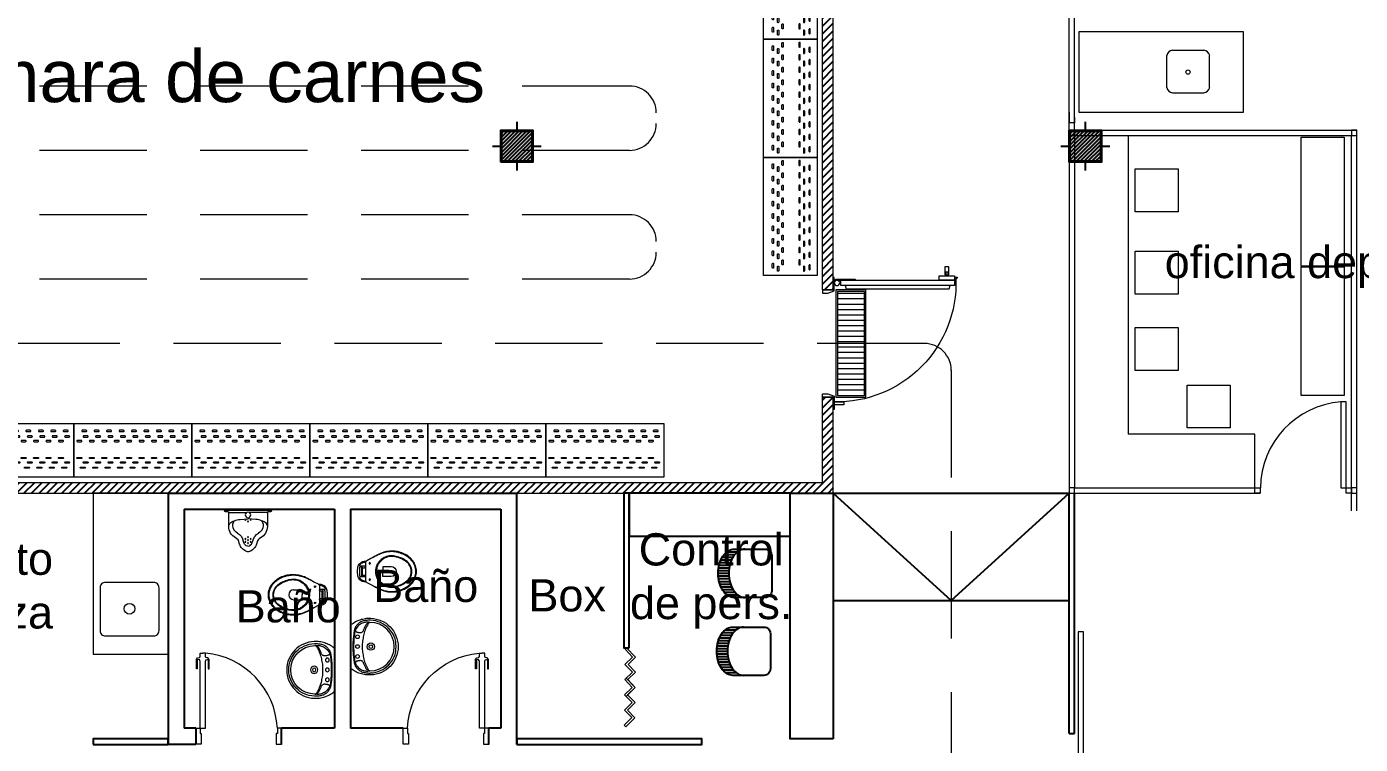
# Model space of a CAD drawing. Extents: x 306 to 2240, y 18 to 779.
# Drawn here: x 693.22 to 705.65, y 357.7 to 364.38 of the extents above; entities that cross this region are included whole.
import ezdxf

# ---------------------------------------------------------------- set-up
doc = ezdxf.new("R2010")
doc.units = 0
doc.header["$MEASUREMENT"] = 0
doc.linetypes.add('DASHED', pattern=[0.75, 0.5, -0.25])
doc.linetypes.add('HIDDEN2', pattern=[0.1875, 0.125, -0.0625])
for name, color, linetype in [('Aberturas', 2, 'Continuous'), ('Camaras', 3, 'Continuous'), ('Cerramiento Camaras', 1, 'Continuous'), ('EQUIPAMIENTO', 1, 'Continuous'), ('EQUIPAMIENTOS', 1, 'Continuous'), ('EQUIPAMIENTOS APOYO', 1, 'Continuous'), ('Estructura Color', 90, 'Continuous'), ('Estructura Textura', 1, 'Continuous'), ('MAMPOSTERIA', 6, 'Continuous'), ('MOBILIARIOS VARIOS', 1, 'Continuous'), ('Nombre de locales', 3, 'Continuous'), ('PANEL CAMARA', 160, 'Continuous'), ('PILARES SUBSUELO', 6, 'Continuous'), ('Piso', 1, 'Continuous'), ('rejilla', 253, 'Continuous'), ('riel', 1, 'DASHED'), ('Sanitario', 1, 'Continuous')]:
    doc.layers.add(name, color=color, linetype=linetype)
doc.layers.add('N-equipamientos', color=1, linetype='Continuous', lineweight=9)
doc.styles.add('arial', font='arial.ttf')

# ---------------------------------------------------------------- blocks, each defined once
blk = doc.blocks.new('A$C2CFD14AB')
at = {"layer": 'N-equipamientos'}
blk.add_lwpolyline([(0, 0), (0, 0.5), (1.1, 0.5), (1.1, 0)], close=True, dxfattribs=at)
for points in [[(0.066, 0.412, -0.414214), (0.072, 0.418), (0.107, 0.418, -0.414214), (0.113, 0.412, -0.414214), (0.107, 0.406), (0.072, 0.406, -0.414214)], [(0.182, 0.412, -0.414214), (0.188, 0.418), (0.223, 0.418, -0.414214), (0.229, 0.412, -0.414214), (0.223, 0.406), (0.188, 0.406, -0.414214)], [(0.298, 0.412, -0.414214), (0.304, 0.418), (0.339, 0.418, -0.414214), (0.345, 0.412, -0.414214), (0.339, 0.406), (0.304, 0.406, -0.414214)], [(0.414, 0.412, -0.414214), (0.42, 0.418), (0.455, 0.418, -0.414214), (0.461, 0.412, -0.414214), (0.455, 0.406), (0.42, 0.406, -0.414214)], [(0.53, 0.412, -0.414214), (0.536, 0.418), (0.571, 0.418, -0.414214), (0.577, 0.412, -0.414214), (0.571, 0.406), (0.536, 0.406, -0.414214)], [(0.646, 0.412, -0.414214), (0.652, 0.418), (0.687, 0.418, -0.414214), (0.693, 0.412, -0.414214), (0.687, 0.406), (0.652, 0.406, -0.414214)], [(0.762, 0.412, -0.414214), (0.768, 0.418), (0.803, 0.418, -0.414214), (0.809, 0.412, -0.414214), (0.803, 0.406), (0.768, 0.406, -0.414214)], [(0.878, 0.412, -0.414214), (0.884, 0.418), (0.919, 0.418, -0.414214), (0.925, 0.412, -0.414214), (0.919, 0.406), (0.884, 0.406, -0.414214)], [(0.994, 0.412, -0.414214), (1, 0.418), (1.035, 0.418, -0.414214), (1.041, 0.412, -0.414214), (1.035, 0.406), (1, 0.406, -0.414214)], [(0.039, 0.364, -0.414214), (0.045, 0.37), (0.08, 0.37, -0.414214), (0.086, 0.364, -0.414214), (0.08, 0.358), (0.045, 0.358, -0.414214)], [(0.097, 0.322, -0.414214), (0.103, 0.328), (0.138, 0.328, -0.414214), (0.144, 0.322, -0.414214), (0.138, 0.316), (0.103, 0.316, -0.414214)], [(0.155, 0.364, -0.414214), (0.161, 0.37), (0.196, 0.37, -0.414214), (0.202, 0.364, -0.414214), (0.196, 0.358), (0.161, 0.358, -0.414214)], [(0.213, 0.322, -0.414214), (0.219, 0.328), (0.254, 0.328, -0.414214), (0.26, 0.322, -0.414214), (0.254, 0.316), (0.219, 0.316, -0.414214)], [(0.271, 0.364, -0.414214), (0.277, 0.37), (0.312, 0.37, -0.414214), (0.318, 0.364, -0.414214), (0.312, 0.358), (0.277, 0.358, -0.414214)], [(0.329, 0.322, -0.414214), (0.335, 0.328), (0.37, 0.328, -0.414214), (0.376, 0.322, -0.414214), (0.37, 0.316), (0.335, 0.316, -0.414214)], [(0.387, 0.364, -0.414214), (0.393, 0.37), (0.428, 0.37, -0.414214), (0.434, 0.364, -0.414214), (0.428, 0.358), (0.393, 0.358, -0.414214)], [(0.445, 0.322, -0.414214), (0.451, 0.328), (0.486, 0.328, -0.414214), (0.492, 0.322, -0.414214), (0.486, 0.316), (0.451, 0.316, -0.414214)], [(0.503, 0.364, -0.414214), (0.509, 0.37), (0.544, 0.37, -0.414214), (0.55, 0.364, -0.414214), (0.544, 0.358), (0.509, 0.358, -0.414214)], [(0.561, 0.322, -0.414214), (0.567, 0.328), (0.602, 0.328, -0.414214), (0.608, 0.322, -0.414214), (0.602, 0.316), (0.567, 0.316, -0.414214)], [(0.619, 0.364, -0.414214), (0.625, 0.37), (0.66, 0.37, -0.414214), (0.666, 0.364, -0.414214), (0.66, 0.358), (0.625, 0.358, -0.414214)], [(0.677, 0.322, -0.414214), (0.683, 0.328), (0.718, 0.328, -0.414214), (0.724, 0.322, -0.414214), (0.718, 0.316), (0.683, 0.316, -0.414214)], [(0.735, 0.364, -0.414214), (0.741, 0.37), (0.776, 0.37, -0.414214), (0.782, 0.364, -0.414214), (0.776, 0.358), (0.741, 0.358, -0.414214)], [(0.793, 0.322, -0.414214), (0.799, 0.328), (0.834, 0.328, -0.414214), (0.84, 0.322, -0.414214), (0.834, 0.316), (0.799, 0.316, -0.414214)], [(0.851, 0.364, -0.414214), (0.857, 0.37), (0.892, 0.37, -0.414214), (0.898, 0.364, -0.414214), (0.892, 0.358), (0.857, 0.358, -0.414214)], [(0.909, 0.322, -0.414214), (0.915, 0.328), (0.95, 0.328, -0.414214), (0.956, 0.322, -0.414214), (0.95, 0.316), (0.915, 0.316, -0.414214)], [(0.967, 0.364, -0.414214), (0.973, 0.37), (1.008, 0.37, -0.414214), (1.014, 0.364, -0.414214), (1.008, 0.358), (0.973, 0.358, -0.414214)], [(1.025, 0.322, -0.414214), (1.031, 0.328), (1.066, 0.328, -0.414214), (1.072, 0.322, -0.414214), (1.066, 0.316), (1.031, 0.316, -0.414214)], [(0.039, 0.122, 0.414214), (0.045, 0.116), (0.08, 0.116, 0.414214), (0.086, 0.122, 0.414214), (0.08, 0.128), (0.045, 0.128, 0.414214)], [(0.097, 0.164, 0.414214), (0.103, 0.158), (0.138, 0.158, 0.414214), (0.144, 0.164, 0.414214), (0.138, 0.17), (0.103, 0.17, 0.414214)], [(0.155, 0.122, 0.414214), (0.161, 0.116), (0.196, 0.116, 0.414214), (0.202, 0.122, 0.414214), (0.196, 0.128), (0.161, 0.128, 0.414214)], [(0.213, 0.164, 0.414214), (0.219, 0.158), (0.254, 0.158, 0.414214), (0.26, 0.164, 0.414214), (0.254, 0.17), (0.219, 0.17, 0.414214)], [(0.271, 0.122, 0.414214), (0.277, 0.116), (0.312, 0.116, 0.414214), (0.318, 0.122, 0.414214), (0.312, 0.128), (0.277, 0.128, 0.414214)], [(0.329, 0.164, 0.414214), (0.335, 0.158), (0.37, 0.158, 0.414214), (0.376, 0.164, 0.414214), (0.37, 0.17), (0.335, 0.17, 0.414214)], [(0.387, 0.122, 0.414214), (0.393, 0.116), (0.428, 0.116, 0.414214), (0.434, 0.122, 0.414214), (0.428, 0.128), (0.393, 0.128, 0.414214)], [(0.445, 0.164, 0.414214), (0.451, 0.158), (0.486, 0.158, 0.414214), (0.492, 0.164, 0.414214), (0.486, 0.17), (0.451, 0.17, 0.414214)], [(0.503, 0.122, 0.414214), (0.509, 0.116), (0.544, 0.116, 0.414214), (0.55, 0.122, 0.414214), (0.544, 0.128), (0.509, 0.128, 0.414214)], [(0.561, 0.164, 0.414214), (0.567, 0.158), (0.602, 0.158, 0.414214), (0.608, 0.164, 0.414214), (0.602, 0.17), (0.567, 0.17, 0.414214)], [(0.619, 0.122, 0.414214), (0.625, 0.116), (0.66, 0.116, 0.414214), (0.666, 0.122, 0.414214), (0.66, 0.128), (0.625, 0.128, 0.414214)], [(0.677, 0.164, 0.414214), (0.683, 0.158), (0.718, 0.158, 0.414214), (0.724, 0.164, 0.414214), (0.718, 0.17), (0.683, 0.17, 0.414214)], [(0.735, 0.122, 0.414214), (0.741, 0.116), (0.776, 0.116, 0.414214), (0.782, 0.122, 0.414214), (0.776, 0.128), (0.741, 0.128, 0.414214)], [(0.793, 0.164, 0.414214), (0.799, 0.158), (0.834, 0.158, 0.414214), (0.84, 0.164, 0.414214), (0.834, 0.17), (0.799, 0.17, 0.414214)], [(0.851, 0.122, 0.414214), (0.857, 0.116), (0.892, 0.116, 0.414214), (0.898, 0.122, 0.414214), (0.892, 0.128), (0.857, 0.128, 0.414214)], [(0.909, 0.164, 0.414214), (0.915, 0.158), (0.95, 0.158, 0.414214), (0.956, 0.164, 0.414214), (0.95, 0.17), (0.915, 0.17, 0.414214)], [(0.967, 0.122, 0.414214), (0.973, 0.116), (1.008, 0.116, 0.414214), (1.014, 0.122, 0.414214), (1.008, 0.128), (0.973, 0.128, 0.414214)], [(1.025, 0.164, 0.414214), (1.031, 0.158), (1.066, 0.158, 0.414214), (1.072, 0.164, 0.414214), (1.066, 0.17), (1.031, 0.17, 0.414214)], [(0.052, 0.07, 0.414214), (0.058, 0.064), (0.093, 0.064, 0.414214), (0.099, 0.07, 0.414214), (0.093, 0.076), (0.058, 0.076, 0.414214)], [(0.168, 0.07, 0.414214), (0.174, 0.064), (0.209, 0.064, 0.414214), (0.215, 0.07, 0.414214), (0.209, 0.076), (0.174, 0.076, 0.414214)], [(0.284, 0.07, 0.414214), (0.29, 0.064), (0.325, 0.064, 0.414214), (0.331, 0.07, 0.414214), (0.325, 0.076), (0.29, 0.076, 0.414214)], [(0.4, 0.07, 0.414214), (0.406, 0.064), (0.441, 0.064, 0.414214), (0.447, 0.07, 0.414214), (0.441, 0.076), (0.406, 0.076, 0.414214)], [(0.516, 0.07, 0.414214), (0.522, 0.064), (0.557, 0.064, 0.414214), (0.563, 0.07, 0.414214), (0.557, 0.076), (0.522, 0.076, 0.414214)], [(0.632, 0.07, 0.414214), (0.638, 0.064), (0.673, 0.064, 0.414214), (0.679, 0.07, 0.414214), (0.673, 0.076), (0.638, 0.076, 0.414214)], [(0.748, 0.07, 0.414214), (0.754, 0.064), (0.789, 0.064, 0.414214), (0.795, 0.07, 0.414214), (0.789, 0.076), (0.754, 0.076, 0.414214)], [(0.864, 0.07, 0.414214), (0.87, 0.064), (0.905, 0.064, 0.414214), (0.911, 0.07, 0.414214), (0.905, 0.076), (0.87, 0.076, 0.414214)], [(0.98, 0.07, 0.414214), (0.986, 0.064), (1.021, 0.064, 0.414214), (1.027, 0.07, 0.414214), (1.021, 0.076), (0.986, 0.076, 0.414214)]]:
    blk.add_lwpolyline(points, format="xyb", close=True, dxfattribs=at)
blk = doc.blocks.new('rejilla2')
at = {"layer": 'rejilla', "lineweight": 0}
for p, q in [((3273.423, 920.996), (3273.703, 920.996)), ((3273.423, 919.996), (3273.423, 920.996)), ((3273.703, 920.996), (3273.703, 919.996)), ((3273.438, 920.981), (3273.688, 920.981)), ((3273.438, 920.011), (3273.438, 920.981)), ((3273.438, 920.929), (3273.688, 920.929)), ((3273.438, 920.879), (3273.688, 920.879)), ((3273.688, 920.981), (3273.688, 920.011)), ((3273.438, 920.829), (3273.688, 920.829)), ((3273.438, 920.779), (3273.688, 920.779)), ((3273.438, 920.729), (3273.688, 920.729)), ((3273.438, 920.679), (3273.688, 920.679)), ((3273.438, 920.629), (3273.688, 920.629)), ((3273.438, 920.579), (3273.688, 920.579)), ((3273.438, 920.529), (3273.688, 920.529)), ((3273.438, 920.479), (3273.688, 920.479)), ((3273.438, 920.429), (3273.688, 920.429)), ((3273.438, 920.379), (3273.688, 920.379)), ((3273.438, 920.329), (3273.688, 920.329)), ((3273.438, 920.279), (3273.688, 920.279)), ((3273.438, 920.229), (3273.688, 920.229)), ((3273.438, 920.179), (3273.688, 920.179)), ((3273.438, 920.129), (3273.688, 920.129)), ((3273.438, 920.079), (3273.688, 920.079)), ((3273.438, 920.029), (3273.688, 920.029)), ((3273.688, 920.011), (3273.438, 920.011)), ((3273.703, 919.996), (3273.423, 919.996))]:
    blk.add_line(p, q, dxfattribs=at)
blk = doc.blocks.new('pcamara 90')
at = {"lineweight": 0}
for p, q in [((-0.1, -0.035), (-0.1, -0.205)), ((-0.09, -0.01), (-0.083, -0.017)), ((-0.09, -0.033), (-0.09, -0.07)), ((-0.1, -0.205), (-0.09, -0.205)), ((-0.119, -1.13), (-0.119, -1.144)), ((-0.119, -1.144), (-0.119, -1.154)), ((-0.119, -1.154), (-0.11, -1.154)), ((-0.11, -1.154), (-0.103, -1.144)), ((-0.103, -1.144), (-0.098, -1.13))]:
    blk.add_line(p, q, dxfattribs=at)
for points in [[(-0.115, 0), (0, 0), (0, 0.1), (0.03, 0.1), (0.03, 0.05), (0.01, -0.01), (-0.115, -0.01)], [(1.115, 0), (1, 0), (1, 0.1), (0.97, 0.1), (0.97, 0.05), (0.99, -0.01), (1.115, -0.01)], [(-0.09, -0.07), (-0.09, -1.13), (-0.04, -1.13), (-0.04, -0.07)], [(1.044, -0.1), (1.071, -0.1), (1.071, -0.01), (1.044, -0.01)], [(-0.09, -1.13), (-0.09, -0.989), (-0.13, -0.989), (-0.13, -1.13)], [(-0.141, -1.041), (-0.141, -1.079), (-0.215, -1.079), (-0.215, -1.041)], [(-0.13, -1.049), (-0.13, -1.071), (-0.164, -1.071), (-0.164, -1.049)]]:
    blk.add_lwpolyline(points, close=True, dxfattribs=at)
blk.add_lwpolyline([(-0.04, -0.11), (-0.01, -0.12), (-0.01, -1.08), (-0.04, -1.09), (-0.04, -0.11)], dxfattribs=at)
blk.add_circle((-0.065, -0.035), 0.025, dxfattribs=at)
at = {"color": 1, "lineweight": 0}
blk.add_arc((-0.065, -0.035), 1.109, 268.0701, 1.292, dxfattribs=at)
at = {"lineweight": 0}
blk.add_arc((-0.065, -0.035), 0.035, 135, 180, dxfattribs=at)
blk = doc.blocks.new('Pilar 30x30')
at = {"layer": 'Estructura Color'}
h = blk.add_hatch(color=256, dxfattribs=at)
h.dxf.hatch_style = 1
h.paths.add_polyline_path([(-0.29, -0.29), (-0.29, -0.01), (-0.01, -0.01), (-0.01, -0.29)])
at = {"layer": 'Estructura Textura'}
h = blk.add_hatch(dxfattribs=at)
h.set_pattern_fill('_USER', color=256, scale=0.025, angle=45, pattern_type=0)
h.set_pattern_definition([(45, (0, 0), (-0.0176777, 0.0176777), [])])
h.paths.add_polyline_path([(-0.3, -0.3), (-0.3, 0), (0, 0), (0, -0.3)])
at = {"layer": 'Estructura Color'}
blk.add_lwpolyline([(-0.29, -0.29), (-0.29, -0.01), (-0.01, -0.01), (-0.01, -0.29)], close=True, dxfattribs=at)
at = {"layer": 'PILARES SUBSUELO', "color": 1}
for p, q in [((-0.15, 0.077), (-0.15, 0)), ((-0.377, -0.15), (-0.3, -0.15)), ((0, -0.15), (0.077, -0.15)), ((-0.15, -0.3), (-0.15, -0.377))]:
    blk.add_line(p, q, dxfattribs=at)
at = {"layer": 'PILARES SUBSUELO'}
blk.add_lwpolyline([(-0.3, -0.3), (-0.3, 0), (0, 0), (0, -0.3)], close=True, dxfattribs=at)
blk = doc.blocks.new('LAV-RAV')
at = {"layer": 'Sanitario', "lineweight": 0}
blk.add_line((0.198, 0), (-0.198, 0), dxfattribs=at)
for points in [[(-0.198, 0), (-0.198, 0), (-0.201, 0), (-0.203, 0.001), (-0.204, 0.002), (-0.206, 0.004), (-0.206, 0.004), (-0.213, 0.014), (-0.22, 0.024), (-0.226, 0.035), (-0.233, 0.046), (-0.238, 0.057), (-0.243, 0.068), (-0.247, 0.079), (-0.251, 0.09), (-0.255, 0.102), (-0.257, 0.115), (-0.26, 0.126), (-0.262, 0.139), (-0.264, 0.15), (-0.264, 0.163), (-0.264, 0.175), (-0.264, 0.188), (-0.264, 0.188), (-0.262, 0.214), (-0.257, 0.239), (-0.25, 0.264), (-0.241, 0.288), (-0.23, 0.31), (-0.217, 0.332), (-0.201, 0.351), (-0.184, 0.37), (-0.166, 0.386), (-0.146, 0.401), (-0.123, 0.414), (-0.101, 0.424), (-0.077, 0.433), (-0.052, 0.439), (-0.026, 0.444), (0, 0.445)], [(0, 0.426), (0, 0.426), (-0.025, 0.424), (-0.048, 0.421), (-0.072, 0.415), (-0.094, 0.407), (-0.115, 0.397), (-0.135, 0.385), (-0.153, 0.371), (-0.17, 0.356), (-0.186, 0.339), (-0.201, 0.321), (-0.213, 0.301), (-0.224, 0.28), (-0.232, 0.258), (-0.239, 0.235), (-0.243, 0.212), (-0.245, 0.187), (-0.245, 0.187), (-0.246, 0.179), (-0.246, 0.17), (-0.245, 0.161), (-0.244, 0.153), (-0.244, 0.145), (-0.242, 0.137), (-0.241, 0.128), (-0.239, 0.12), (-0.239, 0.12), (-0.237, 0.112), (-0.234, 0.103), (-0.23, 0.096), (-0.226, 0.088), (-0.221, 0.081), (-0.216, 0.075), (-0.21, 0.068), (-0.204, 0.062), (-0.204, 0.062), (-0.197, 0.057), (-0.19, 0.052), (-0.184, 0.048), (-0.176, 0.043), (-0.168, 0.04), (-0.16, 0.037), (-0.152, 0.035), (-0.144, 0.034), (-0.144, 0.034), (-0.133, 0.032), (-0.122, 0.031), (-0.112, 0.03), (-0.101, 0.028), (-0.09, 0.027), (-0.079, 0.026), (-0.068, 0.025), (-0.057, 0.024), (-0.057, 0.024), (-0.05, 0.024), (-0.043, 0.023), (-0.036, 0.023), (-0.029, 0.023), (-0.021, 0.023), (-0.014, 0.023), (-0.007, 0.023), (0, 0.023), (0, 0.023), (0.007, 0.023), (0.014, 0.023), (0.021, 0.023), (0.028, 0.023), (0.036, 0.023), (0.043, 0.023), (0.05, 0.024), (0.057, 0.024), (0.057, 0.024), (0.068, 0.025), (0.079, 0.026), (0.09, 0.027), (0.101, 0.028), (0.112, 0.03), (0.122, 0.031), (0.133, 0.032), (0.144, 0.034), (0.144, 0.034), (0.152, 0.035), (0.16, 0.037), (0.168, 0.04), (0.176, 0.043), (0.184, 0.048), (0.19, 0.052), (0.197, 0.057), (0.204, 0.062), (0.204, 0.062), (0.21, 0.068), (0.216, 0.075), (0.221, 0.081), (0.226, 0.088), (0.23, 0.096), (0.234, 0.103), (0.237, 0.112), (0.239, 0.12), (0.239, 0.12), (0.241, 0.128), (0.242, 0.137), (0.244, 0.145), (0.244, 0.153), (0.245, 0.161), (0.246, 0.17), (0.246, 0.179), (0.245, 0.187), (0.245, 0.187), (0.243, 0.212), (0.239, 0.235), (0.232, 0.258), (0.224, 0.28), (0.213, 0.301), (0.201, 0.321), (0.186, 0.339), (0.17, 0.356), (0.153, 0.371), (0.135, 0.385), (0.115, 0.397), (0.094, 0.407), (0.072, 0.415), (0.048, 0.421), (0.025, 0.424), (0, 0.426)], [(0, 0.445), (0, 0.445), (0.027, 0.444), (0.052, 0.439), (0.077, 0.433), (0.101, 0.424), (0.124, 0.414), (0.146, 0.401), (0.166, 0.386), (0.184, 0.37), (0.201, 0.351), (0.217, 0.332), (0.23, 0.31), (0.241, 0.288), (0.25, 0.264), (0.257, 0.239), (0.262, 0.214), (0.264, 0.188), (0.264, 0.188), (0.264, 0.175), (0.264, 0.163), (0.264, 0.15), (0.262, 0.139), (0.26, 0.126), (0.257, 0.115), (0.255, 0.102), (0.251, 0.09), (0.247, 0.079), (0.243, 0.068), (0.238, 0.057), (0.233, 0.046), (0.226, 0.035), (0.22, 0.024), (0.213, 0.014), (0.206, 0.004), (0.206, 0.004), (0.204, 0.002), (0.203, 0.001), (0.201, 0), (0.198, 0)], [(-0.218, 0.168), (-0.218, 0.168), (-0.219, 0.168), (-0.219, 0.168), (-0.219, 0.168), (-0.22, 0.168), (-0.22, 0.168), (-0.223, 0.171), (-0.225, 0.174), (-0.226, 0.177), (-0.226, 0.181), (-0.226, 0.181), (-0.226, 0.175), (-0.227, 0.168), (-0.228, 0.161), (-0.228, 0.155), (-0.228, 0.149), (-0.227, 0.142), (-0.226, 0.136), (-0.225, 0.13), (-0.225, 0.13), (-0.222, 0.12), (-0.219, 0.11), (-0.215, 0.101), (-0.21, 0.092), (-0.204, 0.083), (-0.197, 0.076), (-0.19, 0.069), (-0.182, 0.062), (-0.182, 0.062), (-0.177, 0.058), (-0.17, 0.054), (-0.164, 0.05), (-0.157, 0.047), (-0.15, 0.044), (-0.144, 0.041), (-0.136, 0.039), (-0.129, 0.038), (-0.129, 0.038), (-0.121, 0.037), (-0.113, 0.036), (-0.105, 0.034), (-0.097, 0.034), (-0.089, 0.033), (-0.081, 0.032), (-0.073, 0.032), (-0.065, 0.031), (-0.057, 0.03), (-0.049, 0.03), (-0.041, 0.03), (-0.032, 0.03), (-0.024, 0.029), (-0.017, 0.029), (-0.008, 0.029), (0, 0.029), (0, 0.029), (0.008, 0.029), (0.017, 0.029), (0.024, 0.029), (0.032, 0.03), (0.041, 0.03), (0.049, 0.03), (0.057, 0.03), (0.065, 0.031), (0.073, 0.032), (0.081, 0.032), (0.089, 0.033), (0.097, 0.034), (0.105, 0.034), (0.113, 0.036), (0.121, 0.037), (0.129, 0.038), (0.129, 0.038), (0.136, 0.039), (0.144, 0.041), (0.15, 0.044), (0.157, 0.047), (0.164, 0.05), (0.17, 0.054), (0.176, 0.058), (0.181, 0.062), (0.181, 0.062), (0.19, 0.069), (0.197, 0.076), (0.204, 0.083), (0.21, 0.092), (0.215, 0.101), (0.219, 0.11), (0.222, 0.12), (0.225, 0.13), (0.225, 0.13), (0.226, 0.136), (0.227, 0.142), (0.228, 0.149), (0.228, 0.155), (0.228, 0.161), (0.227, 0.168), (0.226, 0.175), (0.226, 0.181), (0.226, 0.181), (0.226, 0.177), (0.225, 0.174), (0.223, 0.171), (0.22, 0.168), (0.22, 0.168), (0.219, 0.168), (0.219, 0.168), (0.219, 0.168), (0.218, 0.168)], [(-0.218, 0.168), (-0.218, 0.168), (-0.214, 0.165), (-0.21, 0.162), (-0.206, 0.16), (-0.201, 0.158), (-0.201, 0.158), (-0.189, 0.152), (-0.177, 0.146), (-0.165, 0.141), (-0.153, 0.137), (-0.141, 0.132), (-0.128, 0.128), (-0.116, 0.125), (-0.103, 0.121), (-0.09, 0.119), (-0.078, 0.117), (-0.065, 0.115), (-0.052, 0.112), (-0.039, 0.112), (-0.026, 0.11), (-0.013, 0.11), (0, 0.11), (0, 0.11), (0.013, 0.11), (0.026, 0.11), (0.039, 0.112), (0.052, 0.112), (0.065, 0.115), (0.078, 0.117), (0.09, 0.119), (0.103, 0.121), (0.116, 0.125), (0.128, 0.128), (0.141, 0.132), (0.153, 0.137), (0.165, 0.141), (0.177, 0.146), (0.189, 0.152), (0.201, 0.158), (0.201, 0.158), (0.206, 0.16), (0.21, 0.162), (0.214, 0.165), (0.218, 0.168)], [(-0.157, 0.046), (-0.157, 0.046), (-0.152, 0.046), (-0.147, 0.046), (-0.142, 0.049), (-0.139, 0.052), (-0.139, 0.052), (-0.138, 0.053), (-0.138, 0.054), (-0.138, 0.055), (-0.137, 0.055), (-0.137, 0.055), (-0.136, 0.059), (-0.135, 0.064), (-0.134, 0.069), (-0.132, 0.074), (-0.132, 0.079), (-0.132, 0.083), (-0.131, 0.088), (-0.131, 0.093), (-0.131, 0.093), (-0.132, 0.098), (-0.133, 0.103), (-0.135, 0.107), (-0.137, 0.111), (-0.141, 0.115), (-0.144, 0.118), (-0.148, 0.12), (-0.153, 0.122), (-0.153, 0.122), (-0.16, 0.125), (-0.166, 0.127), (-0.173, 0.13), (-0.18, 0.133), (-0.186, 0.136), (-0.193, 0.139), (-0.199, 0.143), (-0.206, 0.146), (-0.206, 0.146), (-0.208, 0.148), (-0.21, 0.15), (-0.213, 0.152), (-0.215, 0.155), (-0.216, 0.158), (-0.217, 0.161), (-0.218, 0.164), (-0.218, 0.168)], [(0.218, 0.168), (0.218, 0.168), (0.218, 0.164), (0.217, 0.161), (0.216, 0.158), (0.215, 0.155), (0.213, 0.152), (0.21, 0.15), (0.208, 0.148), (0.206, 0.146), (0.206, 0.146), (0.199, 0.143), (0.193, 0.139), (0.186, 0.136), (0.18, 0.133), (0.173, 0.13), (0.166, 0.127), (0.16, 0.125), (0.153, 0.122), (0.153, 0.122), (0.148, 0.12), (0.144, 0.118), (0.141, 0.115), (0.137, 0.111), (0.135, 0.107), (0.133, 0.103), (0.132, 0.098), (0.131, 0.093), (0.131, 0.093), (0.131, 0.088), (0.132, 0.083), (0.132, 0.079), (0.132, 0.074), (0.134, 0.069), (0.135, 0.064), (0.136, 0.059), (0.137, 0.055), (0.137, 0.055), (0.138, 0.055), (0.138, 0.054), (0.138, 0.053), (0.139, 0.052), (0.139, 0.052), (0.142, 0.049), (0.147, 0.046), (0.152, 0.046), (0.157, 0.046)]]:
    blk.add_lwpolyline(points, dxfattribs=at)
for centre, radius in [((0, 0.189), 0.0339), ((0, 0.189), 0.0166), ((-0.092, 0.066), 0.0173), ((0, 0.066), 0.0173), ((0.092, 0.066), 0.0173)]:
    blk.add_circle(centre, radius, dxfattribs=at)
blk.add_arc((0, 0.181), 0.226, 0, 180, dxfattribs=at)
blk = doc.blocks.new('INO-CA')
at = {"layer": 'Sanitario', "lineweight": 0}
blk.add_lwpolyline([(0.045, 0.14), (-0.046, 0.14), (-0.082, 0.14), (-0.082, 0.14), (-0.087, 0.14), (-0.092, 0.142), (-0.096, 0.145), (-0.099, 0.15), (-0.101, 0.153), (-0.101, 0.153), (-0.101, 0.153), (-0.101, 0.153), (-0.101, 0.153), (-0.101, 0.153), (-0.122, 0.191), (-0.122, 0.191), (-0.125, 0.196), (-0.128, 0.201), (-0.131, 0.206), (-0.133, 0.211), (-0.133, 0.211), (-0.136, 0.216), (-0.139, 0.221), (-0.142, 0.226), (-0.145, 0.231), (-0.147, 0.236), (-0.15, 0.241), (-0.153, 0.246), (-0.155, 0.251), (-0.155, 0.251), (-0.159, 0.258), (-0.163, 0.266), (-0.166, 0.273), (-0.169, 0.28), (-0.172, 0.288), (-0.175, 0.296), (-0.178, 0.304), (-0.18, 0.312), (-0.18, 0.312), (-0.183, 0.324), (-0.186, 0.336), (-0.188, 0.349), (-0.19, 0.362), (-0.191, 0.374), (-0.191, 0.388), (-0.191, 0.4), (-0.19, 0.413), (-0.19, 0.413), (-0.188, 0.426), (-0.186, 0.439), (-0.182, 0.452), (-0.179, 0.466), (-0.174, 0.478), (-0.169, 0.49), (-0.164, 0.503), (-0.158, 0.514), (-0.158, 0.514), (-0.152, 0.524), (-0.146, 0.533), (-0.139, 0.541), (-0.133, 0.549), (-0.125, 0.558), (-0.117, 0.566), (-0.109, 0.573), (-0.101, 0.58), (-0.101, 0.58), (-0.09, 0.588), (-0.079, 0.595), (-0.066, 0.601), (-0.054, 0.606), (-0.041, 0.61), (-0.028, 0.613), (-0.014, 0.614), (0, 0.615), (0, 0.615), (0.014, 0.614), (0.027, 0.613), (0.04, 0.61), (0.053, 0.606), (0.066, 0.601), (0.078, 0.595), (0.09, 0.588), (0.101, 0.58), (0.101, 0.58), (0.109, 0.573), (0.117, 0.566), (0.125, 0.558), (0.132, 0.549), (0.139, 0.541), (0.145, 0.533), (0.151, 0.524), (0.157, 0.514), (0.157, 0.514), (0.163, 0.503), (0.169, 0.49), (0.174, 0.478), (0.178, 0.466), (0.182, 0.452), (0.185, 0.439), (0.187, 0.426), (0.19, 0.413), (0.19, 0.413), (0.19, 0.4), (0.19, 0.388), (0.19, 0.374), (0.189, 0.362), (0.187, 0.349), (0.185, 0.336), (0.182, 0.324), (0.179, 0.312), (0.179, 0.312), (0.177, 0.304), (0.174, 0.296), (0.171, 0.288), (0.169, 0.28), (0.166, 0.273), (0.162, 0.266), (0.158, 0.258), (0.155, 0.251), (0.155, 0.251), (0.152, 0.246), (0.15, 0.241), (0.147, 0.236), (0.144, 0.231), (0.142, 0.226), (0.139, 0.221), (0.136, 0.216), (0.133, 0.211), (0.133, 0.211), (0.131, 0.206), (0.128, 0.201), (0.124, 0.196), (0.121, 0.191), (0.101, 0.153), (0.101, 0.153), (0.101, 0.153), (0.101, 0.153), (0.101, 0.153), (0.101, 0.153), (0.098, 0.15), (0.098, 0.15), (0.096, 0.145), (0.091, 0.142), (0.086, 0.14), (0.081, 0.14)], close=True, dxfattribs=at)
for points in [[(-0.122, 0.191), (-0.133, 0.211), (-0.133, 0.211), (-0.136, 0.216), (-0.138, 0.221), (-0.141, 0.226), (-0.143, 0.231), (-0.145, 0.236), (-0.147, 0.241), (-0.15, 0.246), (-0.152, 0.251), (-0.152, 0.251), (-0.155, 0.258), (-0.159, 0.266), (-0.162, 0.273), (-0.166, 0.281), (-0.169, 0.288), (-0.171, 0.295), (-0.174, 0.304), (-0.176, 0.312), (-0.176, 0.312), (-0.179, 0.324), (-0.181, 0.336), (-0.183, 0.349), (-0.185, 0.362), (-0.185, 0.374), (-0.185, 0.388), (-0.185, 0.4), (-0.184, 0.413), (-0.184, 0.413), (-0.182, 0.426), (-0.179, 0.439), (-0.176, 0.452), (-0.172, 0.466), (-0.167, 0.478), (-0.162, 0.49), (-0.156, 0.503), (-0.15, 0.514), (-0.15, 0.514), (-0.144, 0.522), (-0.139, 0.53), (-0.133, 0.538), (-0.128, 0.545), (-0.122, 0.552), (-0.115, 0.559), (-0.109, 0.566), (-0.101, 0.572), (-0.101, 0.572), (-0.09, 0.581), (-0.079, 0.588), (-0.066, 0.594), (-0.054, 0.599), (-0.041, 0.603), (-0.028, 0.606), (-0.014, 0.608), (0, 0.609), (0, 0.609), (0.014, 0.608), (0.027, 0.606), (0.041, 0.603), (0.053, 0.599), (0.066, 0.594), (0.078, 0.588), (0.09, 0.581), (0.101, 0.572), (0.101, 0.572), (0.108, 0.566), (0.115, 0.559), (0.121, 0.552), (0.127, 0.545), (0.133, 0.538), (0.139, 0.53), (0.144, 0.522), (0.149, 0.514), (0.149, 0.514), (0.155, 0.503), (0.161, 0.49), (0.166, 0.478), (0.171, 0.466), (0.175, 0.452), (0.179, 0.439), (0.181, 0.426), (0.183, 0.413), (0.183, 0.413), (0.184, 0.401), (0.185, 0.388), (0.185, 0.374), (0.184, 0.362), (0.182, 0.349), (0.18, 0.336), (0.178, 0.324), (0.175, 0.312), (0.175, 0.312), (0.173, 0.304), (0.17, 0.296), (0.168, 0.288), (0.165, 0.281), (0.162, 0.273), (0.158, 0.266), (0.155, 0.258), (0.152, 0.251), (0.152, 0.251), (0.15, 0.246), (0.147, 0.241), (0.145, 0.236), (0.142, 0.231), (0.14, 0.226), (0.137, 0.221), (0.135, 0.216), (0.132, 0.211), (0.121, 0.191)], [(0.129, 0.312), (0.129, 0.312), (0.124, 0.303), (0.119, 0.294), (0.112, 0.287), (0.106, 0.279), (0.099, 0.272), (0.092, 0.266), (0.084, 0.26), (0.075, 0.254), (0.067, 0.249), (0.058, 0.245), (0.049, 0.241), (0.039, 0.238), (0.03, 0.236), (0.02, 0.234), (0.01, 0.233), (0, 0.232), (0, 0.232), (-0.01, 0.233), (-0.02, 0.234), (-0.03, 0.236), (-0.04, 0.238), (-0.05, 0.241), (-0.058, 0.245), (-0.068, 0.249), (-0.076, 0.254), (-0.085, 0.26), (-0.093, 0.266), (-0.1, 0.272), (-0.106, 0.279), (-0.113, 0.287), (-0.12, 0.294), (-0.125, 0.303), (-0.13, 0.312), (-0.13, 0.312), (-0.136, 0.323), (-0.14, 0.336), (-0.143, 0.348), (-0.146, 0.361), (-0.147, 0.374), (-0.147, 0.387), (-0.147, 0.4), (-0.144, 0.413), (-0.144, 0.413), (-0.142, 0.426), (-0.138, 0.439), (-0.134, 0.452), (-0.129, 0.466), (-0.124, 0.478), (-0.117, 0.49), (-0.111, 0.503), (-0.104, 0.514), (-0.104, 0.514), (-0.094, 0.527), (-0.084, 0.538), (-0.072, 0.548), (-0.059, 0.556), (-0.045, 0.563), (-0.031, 0.568), (-0.015, 0.571), (0, 0.572), (0, 0.572), (0.015, 0.571), (0.031, 0.568), (0.044, 0.563), (0.058, 0.556), (0.071, 0.548), (0.083, 0.538), (0.093, 0.527), (0.103, 0.514), (0.103, 0.514), (0.11, 0.503), (0.117, 0.49), (0.123, 0.478), (0.128, 0.466), (0.133, 0.452), (0.137, 0.439), (0.141, 0.426), (0.144, 0.413), (0.144, 0.413), (0.146, 0.4), (0.147, 0.387), (0.146, 0.374), (0.145, 0.361), (0.142, 0.348), (0.139, 0.336), (0.135, 0.323), (0.129, 0.312)], [(0.12, 0.312), (0.12, 0.312), (0.115, 0.304), (0.11, 0.296), (0.104, 0.289), (0.098, 0.282), (0.091, 0.277), (0.085, 0.271), (0.077, 0.265), (0.069, 0.261), (0.061, 0.256), (0.053, 0.253), (0.045, 0.249), (0.036, 0.246), (0.028, 0.244), (0.018, 0.242), (0.009, 0.242), (0, 0.241), (0, 0.241), (-0.009, 0.242), (-0.019, 0.242), (-0.028, 0.244), (-0.036, 0.246), (-0.045, 0.249), (-0.054, 0.253), (-0.062, 0.256), (-0.07, 0.261), (-0.077, 0.265), (-0.085, 0.271), (-0.092, 0.277), (-0.098, 0.282), (-0.104, 0.289), (-0.11, 0.296), (-0.115, 0.304), (-0.12, 0.312), (-0.12, 0.312), (-0.127, 0.323), (-0.132, 0.336), (-0.136, 0.348), (-0.139, 0.361), (-0.141, 0.374), (-0.141, 0.387), (-0.141, 0.4), (-0.139, 0.413), (-0.139, 0.413), (-0.136, 0.427), (-0.132, 0.44), (-0.128, 0.453), (-0.123, 0.466), (-0.117, 0.479), (-0.111, 0.491), (-0.104, 0.503), (-0.096, 0.514), (-0.096, 0.514), (-0.088, 0.526), (-0.078, 0.536), (-0.067, 0.545), (-0.055, 0.552), (-0.042, 0.558), (-0.028, 0.563), (-0.015, 0.566), (0, 0.567), (0, 0.567), (0.015, 0.566), (0.028, 0.563), (0.042, 0.558), (0.054, 0.552), (0.066, 0.545), (0.077, 0.536), (0.087, 0.526), (0.096, 0.514), (0.096, 0.514), (0.103, 0.503), (0.11, 0.491), (0.117, 0.479), (0.122, 0.466), (0.127, 0.453), (0.131, 0.44), (0.135, 0.427), (0.138, 0.413), (0.138, 0.413), (0.14, 0.4), (0.141, 0.387), (0.14, 0.374), (0.139, 0.361), (0.136, 0.348), (0.132, 0.336), (0.127, 0.323), (0.12, 0.312)], [(-0.046, 0.38), (-0.046, 0.3), (0, 0.3)], [(0.045, 0.38), (0.045, 0.3), (0, 0.3)], [(-0.101, 0.153), (-0.101, 0.153), (-0.101, 0.153), (-0.101, 0.153), (-0.101, 0.153), (-0.101, 0.153), (-0.096, 0.123), (-0.096, 0.123), (-0.093, 0.113), (-0.089, 0.103), (-0.083, 0.095), (-0.077, 0.087), (-0.069, 0.08), (-0.061, 0.075), (-0.051, 0.072), (-0.041, 0.069), (-0.041, 0.069), (-0.036, 0.068), (-0.031, 0.067), (-0.026, 0.067), (-0.02, 0.066), (-0.015, 0.066), (-0.01, 0.065), (-0.005, 0.065), (0, 0.065), (0, 0.065), (0.005, 0.065), (0.01, 0.065), (0.015, 0.066), (0.02, 0.066), (0.025, 0.067), (0.03, 0.067), (0.035, 0.068), (0.04, 0.069), (0.04, 0.069), (0.05, 0.072), (0.06, 0.075), (0.069, 0.08), (0.076, 0.087), (0.082, 0.095), (0.088, 0.103), (0.093, 0.113), (0.096, 0.123), (0.1, 0.153), (0.1, 0.153), (0.1, 0.153), (0.1, 0.153), (0.1, 0.153), (0.101, 0.153)], [(-0.077, 0.104), (-0.081, 0.111), (-0.085, 0.118), (-0.086, 0.124), (-0.088, 0.132), (-0.088, 0.141)], [(-0.051, 0.14), (-0.051, 0.107), (-0.051, 0.088), (-0.051, 0.088), (-0.052, 0.086), (-0.053, 0.085), (-0.055, 0.084), (-0.059, 0.086), (-0.059, 0.086), (-0.064, 0.09), (-0.071, 0.096), (-0.077, 0.104)], [(-0.046, 0.14), (-0.046, 0.14), (-0.042, 0.139), (-0.039, 0.137), (-0.036, 0.134), (-0.036, 0.13), (-0.036, 0.117), (-0.036, 0.117), (-0.036, 0.115), (-0.036, 0.114), (-0.037, 0.113), (-0.039, 0.111), (-0.039, 0.111), (-0.039, 0.109), (-0.039, 0.107), (-0.038, 0.105), (-0.036, 0.105), (0, 0.105), (0.035, 0.105), (0.035, 0.105), (0.037, 0.105), (0.039, 0.107), (0.039, 0.109), (0.038, 0.111), (0.038, 0.111), (0.036, 0.113), (0.036, 0.114), (0.035, 0.115), (0.035, 0.117), (0.035, 0.13), (0.035, 0.13), (0.036, 0.134), (0.038, 0.137), (0.041, 0.139), (0.045, 0.14)], [(0.051, 0.14), (0.051, 0.107), (0.051, 0.088), (0.051, 0.088), (0.052, 0.086), (0.053, 0.085), (0.055, 0.084), (0.059, 0.086), (0.059, 0.086), (0.064, 0.09), (0.071, 0.096), (0.077, 0.104)], [(0.077, 0.104), (0.081, 0.111), (0.085, 0.118), (0.086, 0.124), (0.088, 0.132), (0.088, 0.141)], [(-0.051, 0.103), (-0.05, 0.099), (-0.046, 0.093), (-0.039, 0.088), (-0.031, 0.087), (0, 0.087), (0.031, 0.087), (0.031, 0.087), (0.039, 0.088), (0.045, 0.093), (0.05, 0.099), (0.051, 0.107)], [(-0.037, 0.113), (0, 0.113), (0.036, 0.113)]]:
    blk.add_lwpolyline(points, dxfattribs=at)
for centre in [(-0.076, 0.18), (0.076, 0.18)]:
    blk.add_circle(centre, 0.00672, dxfattribs=at)
blk.add_arc((0, 0.38), 0.0456, 0, 180, dxfattribs=at)
blk = doc.blocks.new('P70')
at = {"layer": 'Aberturas', "lineweight": 0}
for p, q in [((423.295, -728.01), (423.307, -727.997)), ((423.295, -728.099), (423.295, -728.01)), ((423.311, -728.012), (423.303, -728.014)), ((423.303, -728.014), (423.303, -728.099)), ((423.307, -727.997), (423.326, -727.994)), ((423.326, -728.015), (423.311, -728.012)), ((423.326, -727.985), (423.329, -727.985)), ((423.326, -727.994), (423.326, -727.985)), ((423.326, -728.024), (423.326, -728.015)), ((423.329, -728.024), (423.326, -728.024)), ((423.329, -727.985), (423.329, -727.951)), ((423.329, -727.951), (423.354, -727.951)), ((423.329, -728.651), (423.329, -728.024)), ((423.379, -727.951), (423.354, -727.951)), ((423.379, -727.985), (423.379, -727.951)), ((423.383, -727.985), (423.379, -727.985)), ((423.379, -728.651), (423.379, -728.024)), ((423.379, -728.024), (423.383, -728.024)), ((423.383, -727.994), (423.383, -727.985)), ((423.402, -727.997), (423.383, -727.994)), ((423.383, -728.015), (423.398, -728.012)), ((423.383, -728.024), (423.383, -728.015)), ((423.398, -728.012), (423.405, -728.014)), ((423.414, -728.01), (423.402, -727.997)), ((423.405, -728.014), (423.405, -728.099)), ((423.414, -728.099), (423.414, -728.01)), ((423.303, -728.099), (423.295, -728.099)), ((423.405, -728.099), (423.414, -728.099)), ((423.329, -728.651), (423.379, -728.651))]:
    blk.add_line(p, q, dxfattribs=at)
for points in [[(423.29, -728.801), (423.29, -728.651), (423.33, -728.651), (423.33, -728.701), (423.34, -728.701), (423.34, -728.801)], [(424.04, -728.801), (424.09, -728.801), (424.09, -728.651), (424.05, -728.651), (424.05, -728.701), (424.04, -728.701)]]:
    blk.add_lwpolyline(points, close=True, dxfattribs=at)
at = {"layer": 'Aberturas', "color": 1, "lineweight": 0}
blk.add_arc((423.311, -728.688), 0.74, 2.8433, 84.6569, dxfattribs=at)
blk = doc.blocks.new('MING1')
at = {"layer": 'Sanitario', "lineweight": 0}
for p, q in [((-0.203, 0.026), (-0.017, 0.026)), ((0.202, 0.026), (0.015, 0.026))]:
    blk.add_line(p, q, dxfattribs=at)
blk.add_lwpolyline([(-0.136, 0.3, 0.277467), (-0.21, 0.176), (-0.21, 0.028, -0.414214), (-0.221, 0.018), (-0.246, 0.018, 1), (-0.246, 0), (0.246, 0, 1), (0.246, 0.018), (0.22, 0.018, -0.414214), (0.21, 0.029), (0.21, 0.176, 0.277467), (0.136, 0.3, -0.245336), (0.096, 0.357, 0.081155), (0.074, 0.405, 0.184658), (0.005, 0.453, 0.121315), (-0.005, 0.453, 0.184658), (-0.074, 0.405, 0.081155), (-0.096, 0.357, -0.245336)], format="xyb", close=True, dxfattribs=at)
for points in [[(-0.001, 0.392), (-0.02, 0.386, 0.088171), (-0.038, 0.368, 0.075175), (-0.053, 0.336, 0.081155)], [(-0.001, 0.392), (0.018, 0.386, -0.088171), (0.036, 0.368, -0.075175), (0.052, 0.336, -0.081155)], [(-0.211, 0.165), (-0.2, 0.143, 0.09017), (-0.149, 0.114, 0.04702), (-0.087, 0.099), (-0.001, 0.093)], [(0.209, 0.165), (0.199, 0.143, -0.09017), (0.148, 0.114, -0.04702), (0.085, 0.1), (-0.001, 0.093)]]:
    blk.add_lwpolyline(points, format="xyb", dxfattribs=at)
for centre, radius in [((-0.029, 0.343), 0.0045), ((-0.029, 0.31), 0.0045), ((-0.001, 0.359), 0.0045), ((-0.001, 0.326), 0.0045), ((-0.001, 0.293), 0.0045), ((0.028, 0.343), 0.0045), ((0.028, 0.31), 0.0045), ((-0.029, 0.106), 0.0045), ((-0.001, 0.051), 0.03), ((-0.001, 0.122), 0.0045), ((0.028, 0.106), 0.0045)]:
    blk.add_circle(centre, radius, dxfattribs=at)
for centre, radius, start, end in [((-0.171, 0.355), 0.12, 297.9793, 351.126), ((0.17, 0.355), 0.12, 188.8932, 242.04), ((-0.07, 0.165), 0.0952, 117.9793, 211.4488), ((0.069, 0.165), 0.0952, 328.5704, 62.04), ((-0.203, 0.018), 0.0075, 90.0091, 180.0087), ((0.202, 0.019), 0.0075, 0.0105, 90.0101)]:
    blk.add_arc(centre, radius, start, end, dxfattribs=at)
blk = doc.blocks.new('SILLA01')
at = {"color": 1}
for p, q in [((-0.475, 0.125), (-0.375, 0.125)), ((-0.462, 0.15), (-0.362, 0.15)), ((-0.444, 0.175), (-0.344, 0.175)), ((-0.418, 0.2), (-0.318, 0.2)), ((-0.499, 0.025), (-0.399, 0.025)), ((-0.496, 0.05), (-0.396, 0.05)), ((-0.492, 0.075), (-0.392, 0.075)), ((-0.485, 0.1), (-0.385, 0.1)), ((-0.5, 0), (-0.4, 0)), ((-0.499, -0.025), (-0.399, -0.025)), ((-0.496, -0.05), (-0.396, -0.05)), ((-0.492, -0.075), (-0.392, -0.075)), ((-0.485, -0.1), (-0.385, -0.1)), ((-0.475, -0.125), (-0.375, -0.125)), ((-0.462, -0.15), (-0.362, -0.15)), ((-0.444, -0.175), (-0.344, -0.175)), ((-0.418, -0.2), (-0.318, -0.2))]:
    blk.add_line(p, q, dxfattribs=at)
blk.add_lwpolyline([(0, -0.165), (0, 0.165, 0.414214), (-0.06, 0.225), (-0.35, 0.225, 0.139889), (-0.404, 0.21, 0.107118), (-0.456, 0.159, 0.079812), (-0.488, 0.09, 0.067459), (-0.5, 0, 0.067459), (-0.488, -0.09, 0.079812), (-0.456, -0.159, 0.107118), (-0.404, -0.21, 0.139889), (-0.35, -0.225), (-0.06, -0.225, 0.414214)], format="xyb", close=True)
blk.add_lwpolyline([(-0.25, -0.225, -0.139889), (-0.304, -0.21, -0.107118), (-0.356, -0.159, -0.079812), (-0.388, -0.09, -0.067459), (-0.4, 0, -0.067459), (-0.388, 0.09, -0.079812), (-0.356, 0.159, -0.107118), (-0.304, 0.21, -0.139889), (-0.25, 0.225, -0.139889)], format="xyb", dxfattribs=at)

msp = doc.modelspace()

# ---------------------------------------------------------------- hatches: boundary and pattern name
at = {"layer": 'PANEL CAMARA'}
h = msp.add_hatch(dxfattribs=at)
h.set_pattern_fill('ANSI31', color=256, scale=0.4)
h.set_pattern_definition([(45, (23.692263, 19.363203), (-0.035355339, 0.035355339), [])])
h.paths.add_polyline_path([(700.634, 366.467), (700.734, 366.467), (700.734, 361.932), (700.634, 361.932)])
h = msp.add_hatch(dxfattribs=at)
h.set_pattern_fill('ANSI31', color=256, scale=0.4)
h.set_pattern_definition([(45, (23.692263, 13.828203), (-0.035355339, 0.035355339), [])])
h.paths.add_polyline_path([(700.634, 360.932), (700.734, 360.932), (700.734, 360.081), (700.634, 360.081)])
h = msp.add_hatch(dxfattribs=at)
h.set_pattern_fill('ANSI31', color=256, scale=0.4)
h.set_pattern_definition([(45, (23.692263, 13.61622), (-0.035355339, 0.035355339), [])])
h.paths.add_polyline_path([(688.705, 360.137), (700.734, 360.137), (700.734, 360.037), (688.705, 360.037)])

# ---------------------------------------------------------------- linework, layer by layer
at = {"layer": 'Cerramiento Camaras', "lineweight": 0}
for p, q in [((700.634, 361.932, 0), (700.634, 366.467, 0)), ((700.734, 361.932, 0), (700.734, 366.467, 0)), ((700.634, 361.932, 0), (700.734, 361.932, 0)), ((700.634, 360.932, 0), (700.734, 360.932, 0)), ((700.634, 360.137, 0), (700.634, 360.932, 0)), ((700.734, 360.037, 0), (700.734, 360.932, 0)), ((688.805, 360.137, 0), (700.634, 360.137, 0)), ((688.705, 360.037, 0), (700.734, 360.037, 0))]:
    msp.add_line(p, q, dxfattribs=at)
at = {"layer": 'EQUIPAMIENTO', "lineweight": 0}
for p, q in [((703.898, 364.167, 0), (704.188, 364.167, 0)), ((703.843, 363.817, 0), (703.843, 364.117, 0)), ((704.243, 363.817, 0), (704.243, 364.117, 0)), ((703.898, 363.767, 0), (704.188, 363.767, 0))]:
    msp.add_line(p, q, dxfattribs=at)
at = {"layer": 'EQUIPAMIENTO', "lineweight": 0, "elevation": 0}
msp.add_lwpolyline([(703.024, 364.337), (703.024, 363.587), (704.559, 363.587), (704.559, 364.337)], close=True, dxfattribs=at)
at = {"layer": 'EQUIPAMIENTO', "lineweight": 0}
msp.add_circle((704.041, 363.962, 0), 0.02, dxfattribs=at)
for centre, start, end in [((703.911, 364.098, 0), 100.6116, 164.2525), ((704.176, 364.098, 0), 15.7475, 79.3884), ((703.911, 363.837, 0), 195.7475, 259.3884), ((704.176, 363.837, 0), 280.6116, 344.2525)]:
    msp.add_arc(centre, 0.0705, start, end, dxfattribs=at)
at = {"layer": 'EQUIPAMIENTOS', "linetype": 'HIDDEN2', "ltscale": 5}
msp.add_line((712.948, 359.871, 0), (705.566, 359.871, 0), dxfattribs=at)
at = {"layer": 'EQUIPAMIENTOS APOYO', "color": 1, "lineweight": 0}
for p, q in [((702.934, 363.588, 0), (702.934, 363.488, 0)), ((702.984, 363.538, 0), (702.984, 363.488, 0)), ((702.984, 363.488, 0), (702.934, 363.488, 0))]:
    msp.add_line(p, q, dxfattribs=at)
at = {"layer": 'EQUIPAMIENTOS APOYO', "color": 1, "lineweight": 0, "elevation": 0}
for points in [[(694.534, 360.037), (693.834, 360.037), (693.834, 358.537), (694.534, 358.537)], [(698.793, 358.582), (698.808, 358.596), (698.892, 358.51), (698.821, 358.44), (698.89, 358.368), (698.819, 358.299), (698.889, 358.227), (698.803, 358.143), (698.789, 358.157), (698.861, 358.227), (698.791, 358.299), (698.862, 358.369), (698.792, 358.44), (698.864, 358.51)], [(698.79, 358.3), (698.804, 358.313), (698.889, 358.227), (698.817, 358.157), (698.887, 358.086), (698.816, 358.016), (698.886, 357.944), (698.8, 357.86), (698.786, 357.875), (698.857, 357.945), (698.787, 358.016), (698.859, 358.086), (698.789, 358.157), (698.861, 358.227)]]:
    msp.add_lwpolyline(points, close=True, dxfattribs=at)
msp.add_lwpolyline([(694.449, 358.756), (694.449, 359.156, 0.414214), (694.399, 359.206), (693.949, 359.206, 0.414214), (693.899, 359.156), (693.899, 358.756, 0.414214), (693.949, 358.706), (694.399, 358.706, 0.414214)], format="xyb", close=True, dxfattribs=at)
at = {"layer": 'EQUIPAMIENTOS APOYO', "color": 1, "lineweight": 0}
msp.add_circle((694.174, 358.96, 0), 0.05, dxfattribs=at)
at = {"layer": 'MAMPOSTERIA'}
for p, q in [((694.534, 360.037, 0), (694.534, 357.696, 0)), ((694.534, 360.037, 0), (697.784, 360.037, 0)), ((697.784, 357.696, 0), (697.784, 360.037, 0)), ((694.684, 359.887, 0), (694.684, 357.846, 0)), ((694.684, 359.887, 0), (696.084, 359.887, 0)), ((696.084, 359.887, 0), (696.084, 357.846, 0)), ((696.234, 359.887, 0), (696.234, 357.846, 0)), ((696.234, 359.887, 0), (697.634, 359.887, 0)), ((697.634, 359.887, 0), (697.634, 357.846, 0)), ((694.792, 357.846, 0), (694.684, 357.846, 0)), ((694.792, 357.846, 0), (694.792, 357.696, 0)), ((696.084, 357.846, 0), (695.592, 357.846, 0)), ((695.592, 357.696, 0), (695.592, 357.846, 0)), ((696.725, 357.846, 0), (696.234, 357.846, 0)), ((697.625, 357.846, 0), (697.525, 357.846, 0)), ((697.525, 357.696, 0), (697.525, 357.846, 0)), ((697.525, 357.696, 0), (697.525, 357.846, 0)), ((697.525, 357.696, 0), (697.525, 357.846, 0)), ((697.634, 357.846, 0), (697.525, 357.846, 0)), ((694.792, 357.696, 0), (694.534, 357.696, 0))]:
    msp.add_line(p, q, dxfattribs=at)
at = {"layer": 'MOBILIARIOS VARIOS', "lineweight": 0}
for p, q in [((703.484, 363.371, 0), (703.484, 360.587, 0)), ((704.665, 360.587, 0), (703.484, 360.587, 0)), ((704.665, 360.087, 0), (704.665, 360.587, 0))]:
    msp.add_line(p, q, dxfattribs=at)
at = {"layer": 'MOBILIARIOS VARIOS', "lineweight": 0, "elevation": 0}
for points in [[(705.096, 362.154), (705.096, 363.354), (705.496, 363.354), (705.496, 362.154)], [(703.55, 362.659), (703.55, 363.059), (703.95, 363.059), (703.95, 362.659)], [(703.55, 361.893), (703.55, 362.293), (703.95, 362.293), (703.95, 361.893)], [(705.096, 360.946), (705.096, 362.146), (705.496, 362.146), (705.496, 360.946)], [(703.55, 361.181), (703.55, 361.581), (703.95, 361.581), (703.95, 361.181)], [(704.033, 360.645), (704.033, 361.045), (704.433, 361.045), (704.433, 360.645)]]:
    msp.add_lwpolyline(points, close=True, dxfattribs=at)
at = {"layer": 'Piso'}
for p, q in [((700.734, 360.037, 0), (702.934, 360.037, 0)), ((700.734, 360.037, 0), (701.834, 359.037, 0)), ((701.834, 359.037, 0), (702.934, 360.037, 0)), ((702.934, 357.796, 0), (702.934, 360.037, 0)), ((702.984, 357.796, 0), (702.984, 360.037, 0)), ((700.734, 359.037, 0), (702.934, 359.037, 0)), ((702.934, 357.796, 0), (702.984, 357.796, 0))]:
    msp.add_line(p, q, dxfattribs=at)
at = {"layer": 'Piso', "elevation": 0}
for points in [[(698.833, 358.596), (698.833, 360.037), (698.783, 360.037), (698.783, 358.596)], [(698.833, 360.037), (698.833, 359.637), (700.334, 359.637), (700.334, 360.037)], [(700.734, 357.746), (700.334, 357.746), (700.334, 360.037), (700.734, 360.037)], [(693.834, 357.696), (694.534, 357.696), (694.534, 357.746), (693.834, 357.746)], [(697.784, 357.696), (699.509, 357.696), (699.509, 357.746), (697.784, 357.746)]]:
    msp.add_lwpolyline(points, close=True, dxfattribs=at)
at = {"layer": 'riel', "color": 8, "linetype": 'HIDDEN2', "lineweight": 0, "ltscale": 8}
for p, q in [((698.834, 363.832, 0), (690.305, 363.832, 0)), ((698.834, 363.232, 0), (690.305, 363.232, 0)), ((698.834, 362.632, 0), (690.305, 362.632, 0)), ((698.834, 362.032, 0), (690.305, 362.032, 0)), ((701.584, 361.432, 0), (690.305, 361.432, 0)), ((701.834, 361.182, 0), (701.834, 353.819, 0))]:
    msp.add_line(p, q, dxfattribs=at)
for centre, start, end in [((698.834, 363.582, 0), 359.9707, 89.9707), ((698.834, 363.482, 0), 270.0293, 0.0293), ((698.834, 362.382, 0), 359.9707, 89.9707), ((698.834, 362.282, 0), 270.0293, 0.0293), ((701.584, 361.182, 0), 359.9707, 89.9707)]:
    msp.add_arc(centre, 0.25, start, end, dxfattribs=at)
at = {"layer": 'Sanitario', "lineweight": 0}
for p, q in [((702.984, 363.421, 0), (705.616, 363.421, 0)), ((702.984, 363.421, 0), (702.984, 360.087, 0)), ((703.234, 363.421, 0), (705.616, 363.421, 0)), ((705.616, 359.871, 0), (705.616, 363.421, 0)), ((702.934, 363.371, 0), (702.934, 359.921, 0)), ((702.984, 363.371, 0), (702.934, 363.371, 0)), ((702.984, 363.371, 0), (705.566, 363.371, 0)), ((705.566, 359.871, 0), (705.566, 363.371, 0)), ((702.934, 360.087, 0), (702.934, 360.087, 0)), ((702.984, 360.087, 0), (704.666, 360.087, 0)), ((702.934, 360.037, 0), (702.934, 360.037, 0)), ((702.984, 360.037, 0), (704.715, 360.037, 0)), ((705.566, 360.037, 0), (705.616, 360.037, 0))]:
    msp.add_line(p, q, dxfattribs=at)
at = {"layer": 'Sanitario', "lineweight": 0, "elevation": 0}
for points in [[(702.934, 363.421), (702.934, 391.505)], [(702.984, 363.421), (702.984, 391.505)]]:
    msp.add_lwpolyline(points, dxfattribs=at)
for points in [[(702.984, 363.421), (702.934, 363.421), (702.934, 363.371), (702.984, 363.371)], [(705.616, 363.421), (705.566, 363.421), (705.566, 363.371), (705.616, 363.371)], [(705.466, 360.087), (705.516, 360.087), (705.516, 360.887), (705.466, 360.887)], [(702.984, 360.087), (702.934, 360.087), (702.934, 360.037), (702.984, 360.037)], [(704.715, 360.087), (704.715, 360.037), (704.665, 360.037), (704.665, 360.087)], [(705.566, 360.087), (705.566, 360.037), (705.516, 360.037), (705.516, 360.087)], [(705.616, 360.087), (705.566, 360.087), (705.566, 360.037), (705.616, 360.037)], [(703.017, 358.746), (703.017, 357.313), (703.067, 357.313), (703.067, 358.746)]]:
    msp.add_lwpolyline(points, close=True, dxfattribs=at)
at = {"layer": 'Sanitario', "lineweight": 0}
msp.add_arc((705.529, 360.077, 0), 0.813, 94.4512, 179.244, dxfattribs=at)

# ---------------------------------------------------------------- block references
for p in [(697.934, 363.421, 0), (703.234, 363.421, 0)]:
    msp.add_blockref('Pilar 30x30', p)
at = {"layer": 'Camaras', "xscale": -1, "rotation": 90}
msp.add_blockref('pcamara 90', (700.734, 361.932, 0), dxfattribs=at)
at = {"layer": 'EQUIPAMIENTOS APOYO', "color": 1, "lineweight": 0, "xscale": -0.8562913157119492, "yscale": 0.8562913157119492, "zscale": 0.8562913157119492, "rotation": 180}
msp.add_blockref('MING1', (695.279, 359.878, 0), dxfattribs=at)
at = {"layer": 'EQUIPAMIENTOS APOYO', "color": 1, "lineweight": 0, "xscale": -1}
for name, p, rotation in [('INO-CA', (696.234, 359.307, 0), 270), ('LAV-RAV', (696.084, 358.39, 0), 90)]:
    msp.add_blockref(name, p, dxfattribs=dict(at, rotation=rotation))
at = {"layer": 'EQUIPAMIENTOS APOYO', "lineweight": 0, "xscale": -1, "rotation": 179.9589498388662}
for p in [(700.161, 359.29, 0), (700.148, 358.564, 0)]:
    msp.add_blockref('SILLA01', p, dxfattribs=at)
at = {"layer": 'EQUIPAMIENTOS APOYO', "color": 1, "lineweight": 0}
for name, p, rotation in [('INO-CA', (696.084, 359.09, 0), 89.99999999999999), ('LAV-RAV', (696.234, 358.607, 0), 270)]:
    msp.add_blockref(name, p, dxfattribs=dict(at, rotation=rotation))
at = {"layer": 'N-equipamientos', "lineweight": 0}
for p, rotation in [((700.584, 364.267, 0), 89.9999999999999), ((700.584, 364.267, 0), 89.9999999999999), ((700.584, 363.167, 0), 89.9999999999999), ((700.584, 362.067, 0), 89.9999999999999), ((693.655, 360.687, 0), 180), ((694.755, 360.687, 0), 180), ((695.855, 360.687, 0), 180), ((696.955, 360.687, 0), 180), ((698.055, 360.687, 0), 180), ((699.155, 360.687, 0), 180)]:
    msp.add_blockref('A$C2CFD14AB', p, dxfattribs=dict(at, rotation=rotation))
at = {"layer": 'rejilla', "xscale": -1, "rotation": 180}
msp.add_blockref('rejilla2', (-2572.664, 1281.929, 0), dxfattribs=at)
at = {"layer": 'Sanitario', "lineweight": 0}
msp.add_blockref('P70', (271.502, 1086.498, 0), dxfattribs=at)
at = {"layer": 'Sanitario', "lineweight": 0, "xscale": -1}
msp.add_blockref('P70', (1120.814, 1086.498, 0), dxfattribs=at)

# ---------------------------------------------------------------- texts
at = {"layer": 'Nombre de locales', "color": 253, "lineweight": 0, "style": 'arial'}
for s, insert, char_height, width, attachment_point in [('{\\C4;Cámara de carnes}', (691.9, 364.168, 0), 0.48633, 7.04025, 1), ('{\\C4;Depósito Limpieza}', (693.461, 359.576, 0), 0.3, 2.64699, 3), ('{\\C4;Baño}', (696.446, 359.323, 0), 0.3, 3.75709, 1), ('{\\C4;Baño}', (695.164, 359.133, 0), 0.3, 3.75709, 1)]:
    msp.add_mtext(s, dxfattribs=dict(at, insert=insert, char_height=char_height, width=width, attachment_point=attachment_point))
at = {"layer": 'Nombre de locales', "color": 253, "lineweight": 0, "char_height": 0.3, "attachment_point": 5, "style": 'arial'}
for s, insert in [('{\\C4;oficina deposito}', (705.28, 362.146, 0)), ('{\\C4;Control \\Pde pers.}', (699.596, 359.218, 0))]:
    msp.add_mtext(s, dxfattribs=dict(at, insert=insert))
at = {"layer": 'Nombre de locales', "color": 4, "lineweight": 0, "insert": (698.254, 359.083, 0), "char_height": 0.3, "attachment_point": 5, "style": 'arial'}
msp.add_mtext('Box', dxfattribs=at)

doc.saveas('drawing.dxf')
